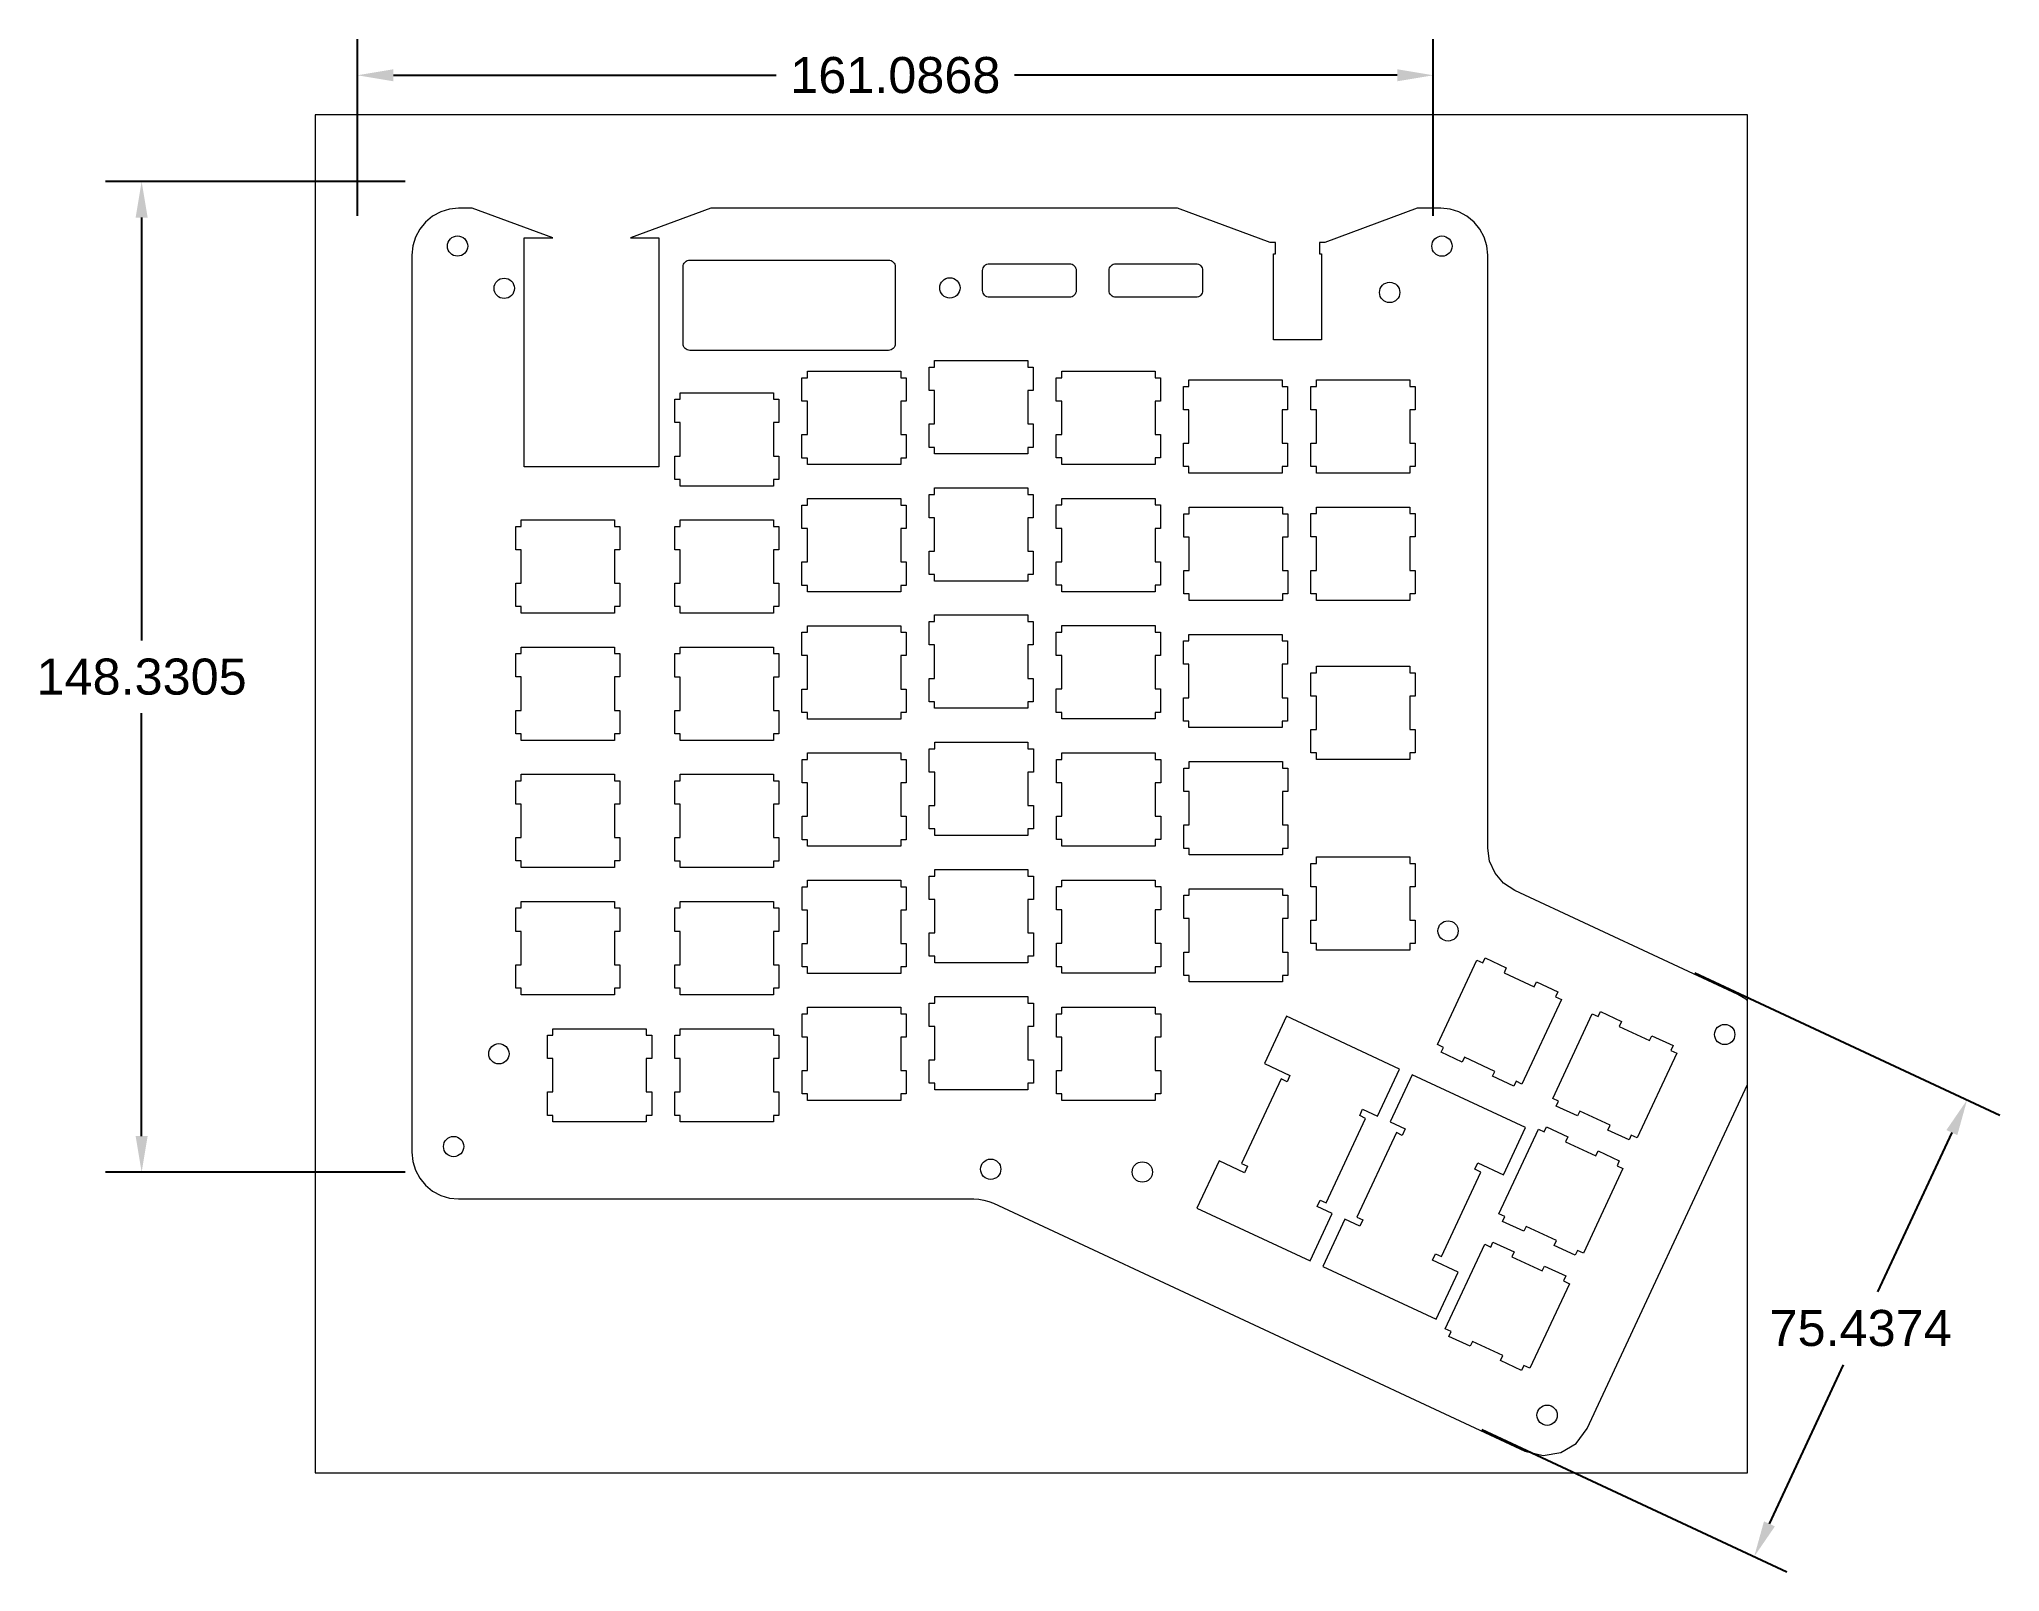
# Paper-space layout 'Présentation3' of a CAD drawing. Header units: inches. Extents: x 0.76 to 10.55, y 0.48 to 8.13.
# The model-space entities are those that its viewports show. They can reach past a viewport. Long polylines and large blocks are cut down to what shows.
import ezdxf

# ---------------------------------------------------------------- set-up
doc = ezdxf.new("R2010")
doc.units = ezdxf.units.IN
doc.header["$MEASUREMENT"] = 0
doc.layers.add('Cutout', color=7, linetype='Continuous', lineweight=0, true_color=0xde3535)
doc.layers.add('Orig switch cut', color=7, linetype='Continuous', lineweight=0, true_color=0xde3535)
doc.styles.get("Standard").update_dxf_attribs({"font": 'arial.ttf'})
doc.dimstyles.get("Standard").update_dxf_attribs({"dimtxt": 0.18, "dimasz": 0.18, "dimexe": 0.18, "dimexo": 0.0625, "dimgap": 0.09, "dimtad": 0, "dimtih": 1, "dimtoh": 1, "dimdec": 4, "dimzin": 0, "dimdsep": 46, "dimtxsty": 'Standard', "dimcen": 0.09, "dimadec": 0, "dimazin": 0, "dimtfac": 1, "dimtdec": 4, "dimtofl": 0, "dimtmove": 0, "dimatfit": 3, "dimfxl": 1, "dimtolj": 1, "dimtzin": 0, "dimarcsym": 0})

# ---------------------------------------------------------------- blocks, each defined once
blk = doc.blocks.new('*D10')
at = {"layer": 'Cutout', "color": 0, "lineweight": -2, "transparency": 16777216}
for p, q in [((2.5896, 7.418), (1.0936, 7.418)), ((1.2736, 7.238), (1.2736, 5.1278)), ((1.2736, 2.6536), (1.2736, 4.7638)), ((2.5896, 2.4736), (1.0936, 2.4736))]:
    blk.add_line(p, q, dxfattribs=at)
at = {"layer": 'Cutout', "color": 0, "transparency": 16777216}
for points in [[(1.3036, 7.238), (1.2436, 7.238), (1.2736, 7.418)], [(1.3036, 2.6536), (1.2436, 2.6536), (1.2736, 2.4736)]]:
    blk.add_solid(points, dxfattribs=at)
at = {"layer": 'Defpoints', "color": 0, "transparency": 16777216}
for p in [(2.6521, 7.418), (1.2736, 2.4736), (2.6521, 2.4736)]:
    blk.add_point(p, dxfattribs=at)
at = {"layer": 'Cutout', "color": 0, "transparency": 16777216, "insert": (1.2736, 4.9458), "char_height": 0.18, "attachment_point": 5}
blk.add_mtext('\\A1;148.3305', dxfattribs=at)
blk = doc.blocks.new('*D11')
at = {"layer": 'Cutout', "color": 0, "lineweight": -2, "transparency": 16777216}
for p, q in [((2.3502, 7.2472), (2.3502, 8.1282)), ((7.7197, 7.2471), (7.7197, 8.1281)), ((2.5302, 7.9482), (4.4397, 7.9481)), ((7.5397, 7.9481), (5.6301, 7.9481))]:
    blk.add_line(p, q, dxfattribs=at)
at = {"layer": 'Cutout', "color": 0, "transparency": 16777216}
for points in [[(2.5302, 7.9782), (2.5302, 7.9182), (2.3502, 7.9482)], [(7.5397, 7.9781), (7.5397, 7.9181), (7.7197, 7.9481)]]:
    blk.add_solid(points, dxfattribs=at)
at = {"layer": 'Defpoints', "color": 0, "transparency": 16777216}
for p in [(7.7197, 7.9481), (2.3502, 7.1847), (7.7197, 7.1846)]:
    blk.add_point(p, dxfattribs=at)
at = {"layer": 'Cutout', "color": 0, "transparency": 16777216, "insert": (5.0349, 7.9481), "char_height": 0.18, "attachment_point": 5}
blk.add_mtext('\\A1;161.0868', dxfattribs=at)
blk = doc.blocks.new('*D12')
at = {"layer": 'Cutout', "color": 0, "lineweight": -2, "transparency": 16777216}
for p, q in [((9.0248, 3.4679), (10.5468, 2.7583)), ((10.3076, 2.6712), (9.9373, 1.8768)), ((9.3972, 0.7184), (9.7676, 1.5128)), ((7.9622, 1.1888), (9.4843, 0.4792))]:
    blk.add_line(p, q, dxfattribs=at)
at = {"layer": 'Cutout', "color": 0, "transparency": 16777216}
for points in [[(10.2804, 2.6839), (10.3348, 2.6585), (10.3837, 2.8343)], [(9.37, 0.7311), (9.4244, 0.7057), (9.3212, 0.5553)]]:
    blk.add_solid(points, dxfattribs=at)
at = {"layer": 'Defpoints', "color": 0, "transparency": 16777216}
for p in [(8.9681, 3.4943), (7.9056, 1.2152), (9.3212, 0.5553)]:
    blk.add_point(p, dxfattribs=at)
at = {"layer": 'Cutout', "color": 0, "transparency": 16777216, "insert": (9.8524, 1.6948), "char_height": 0.18, "attachment_point": 5}
blk.add_mtext('\\A1;75.4374', dxfattribs=at)

msp = doc.modelspace()

# ---------------------------------------------------------------- linework, layer by layer
at = {"layer": 'Orig switch cut', "lineweight": 0}
for points in [[(627.06, 95.45, -0.291482), (623.01, 101.79), (623.01, 190.58, 0.414214), (616.01, 197.58), (612.47, 197.58), (598.6, 192.47), (597.8, 192.47), (597.8, 190.77), (598.1, 190.77), (598.1, 177.87), (590.95, 177.87), (590.95, 190.77), (591.25, 190.77), (591.25, 192.47), (590.45, 192.47), (576.57, 197.58), (506.69, 197.58), (494.65, 193.15), (498.93, 193.15), (498.93, 158.85), (478.75, 158.85), (478.75, 193.15), (483.03, 193.15), (470.99, 197.58), (468.93, 197.58, 0.414214), (461.93, 190.58), (461.93, 56.25, 0.414214), (468.93, 49.25), (546.06, 49.25, -0.109498), (549.02, 48.6), (628.59, 11.5, 0.414191), (637.89, 14.89), (663.85, 70.57, 0.414222), (660.47, 79.87)], [(503.54, 189.82), (533.31, 189.82, -0.414214), (534.31, 188.82), (534.31, 177.3, -0.414214), (533.31, 176.3), (503.54, 176.3, -0.414214), (502.54, 177.3), (502.54, 188.82, -0.414214)], [(548.39, 189.27), (560.39, 189.27, -0.414214), (561.39, 188.27), (561.39, 185.27, -0.414214), (560.39, 184.27), (548.39, 184.27, -0.414214), (547.39, 185.27), (547.39, 188.27, -0.414214)], [(567.33, 189.27), (579.33, 189.27, -0.414214), (580.33, 188.27), (580.33, 185.27, -0.414214), (579.33, 184.27), (567.33, 184.27, -0.414214), (566.33, 185.27), (566.33, 188.27, -0.414214)]]:
    msp.add_lwpolyline(points, format="xyb", close=True, dxfattribs=at)
at = {"layer": 'Orig switch cut'}
for points in [[(554.16, 174.78), (554.16, 173.79), (554.98, 173.79), (554.98, 170.29), (554.16, 170.29), (554.16, 165.29), (554.98, 165.29), (554.98, 161.79), (554.16, 161.79), (554.16, 160.81), (540.19, 160.81), (540.19, 161.79), (539.38, 161.79), (539.38, 165.29), (540.19, 165.29), (540.19, 170.29), (539.38, 170.29), (539.38, 173.79), (540.19, 173.79), (540.19, 174.78)], [(573.2, 173.19), (573.2, 172.21), (574.02, 172.21), (574.02, 168.71), (573.2, 168.71), (573.2, 163.7), (574.02, 163.7), (574.02, 160.2), (573.2, 160.2), (573.2, 159.22), (559.23, 159.22), (559.23, 160.2), (558.42, 160.2), (558.42, 163.7), (559.23, 163.7), (559.23, 168.71), (558.42, 168.71), (558.42, 172.21), (559.23, 172.21), (559.23, 173.19)], [(535.12, 173.18), (535.12, 172.2), (535.94, 172.2), (535.94, 168.7), (535.12, 168.7), (535.12, 163.69), (535.94, 163.69), (535.94, 160.19), (535.12, 160.19), (535.12, 159.21), (521.15, 159.21), (521.15, 160.19), (520.34, 160.19), (520.34, 163.69), (521.15, 163.69), (521.15, 168.7), (520.34, 168.7), (520.34, 172.2), (521.15, 172.2), (521.15, 173.18)], [(592.24, 171.89), (592.24, 170.91), (593.05, 170.91), (593.05, 167.41), (592.24, 167.41), (592.24, 162.4), (593.05, 162.4), (593.05, 158.9), (592.24, 158.9), (592.24, 157.92), (578.27, 157.92), (578.27, 158.9), (577.46, 158.9), (577.46, 162.4), (578.27, 162.4), (578.27, 167.41), (577.46, 167.41), (577.46, 170.91), (578.27, 170.91), (578.27, 171.89)], [(611.33, 171.89), (611.33, 170.91), (612.15, 170.91), (612.15, 167.41), (611.33, 167.41), (611.33, 162.4), (612.15, 162.4), (612.15, 158.9), (611.33, 158.9), (611.33, 157.92), (597.36, 157.92), (597.36, 158.9), (596.55, 158.9), (596.55, 162.4), (597.36, 162.4), (597.36, 167.41), (596.55, 167.41), (596.55, 170.91), (597.36, 170.91), (597.36, 171.89)], [(516.07, 169.97), (516.07, 168.99), (516.89, 168.99), (516.89, 165.49), (516.07, 165.49), (516.07, 160.48), (516.89, 160.48), (516.89, 156.98), (516.07, 156.98), (516.07, 156), (502.1, 156), (502.1, 156.98), (501.29, 156.98), (501.29, 160.48), (502.1, 160.48), (502.1, 165.49), (501.29, 165.49), (501.29, 168.99), (502.1, 168.99), (502.1, 169.97)], [(554.17, 155.73), (554.17, 154.75), (554.98, 154.75), (554.98, 151.25), (554.17, 151.25), (554.17, 146.24), (554.98, 146.24), (554.98, 142.74), (554.17, 142.74), (554.17, 141.76), (540.2, 141.76), (540.2, 142.74), (539.38, 142.74), (539.38, 146.24), (540.2, 146.24), (540.2, 151.25), (539.38, 151.25), (539.38, 154.75), (540.2, 154.75), (540.2, 155.73)], [(535.12, 154.12), (535.12, 153.14), (535.93, 153.14), (535.93, 149.64), (535.12, 149.64), (535.12, 144.63), (535.93, 144.63), (535.93, 141.13), (535.12, 141.13), (535.12, 140.15), (521.15, 140.15), (521.15, 141.13), (520.34, 141.13), (520.34, 144.63), (521.15, 144.63), (521.15, 149.64), (520.34, 149.64), (520.34, 153.14), (521.15, 153.14), (521.15, 154.12)], [(573.21, 154.14), (573.21, 153.16), (574.02, 153.16), (574.02, 149.66), (573.21, 149.66), (573.21, 144.65), (574.02, 144.65), (574.02, 141.15), (573.21, 141.15), (573.21, 140.17), (559.24, 140.17), (559.24, 141.15), (558.42, 141.15), (558.42, 144.65), (559.24, 144.65), (559.24, 149.66), (558.42, 149.66), (558.42, 153.16), (559.24, 153.16), (559.24, 154.14)], [(592.28, 152.84), (592.28, 151.86), (593.1, 151.86), (593.1, 148.36), (592.28, 148.36), (592.28, 143.35), (593.1, 143.35), (593.1, 139.85), (592.28, 139.85), (592.28, 138.87), (578.31, 138.87), (578.31, 139.85), (577.5, 139.85), (577.5, 143.35), (578.31, 143.35), (578.31, 148.36), (577.5, 148.36), (577.5, 151.86), (578.31, 151.86), (578.31, 152.84)], [(611.33, 152.85), (611.33, 151.87), (612.15, 151.87), (612.15, 148.37), (611.33, 148.37), (611.33, 143.36), (612.15, 143.36), (612.15, 139.86), (611.33, 139.86), (611.33, 138.88), (597.36, 138.88), (597.36, 139.86), (596.55, 139.86), (596.55, 143.36), (597.36, 143.36), (597.36, 148.37), (596.55, 148.37), (596.55, 151.87), (597.36, 151.87), (597.36, 152.85)], [(492.26, 150.93), (492.26, 149.95), (493.08, 149.95), (493.08, 146.45), (492.26, 146.45), (492.26, 141.44), (493.08, 141.44), (493.08, 137.94), (492.26, 137.94), (492.26, 136.96), (478.29, 136.96), (478.29, 137.94), (477.48, 137.94), (477.48, 141.44), (478.29, 141.44), (478.29, 146.45), (477.48, 146.45), (477.48, 149.95), (478.29, 149.95), (478.29, 150.93)], [(516.07, 150.93), (516.07, 149.95), (516.88, 149.95), (516.88, 146.45), (516.07, 146.45), (516.07, 141.44), (516.88, 141.44), (516.88, 137.94), (516.07, 137.94), (516.07, 136.96), (502.1, 136.96), (502.1, 137.94), (501.29, 137.94), (501.29, 141.44), (502.1, 141.44), (502.1, 146.45), (501.29, 146.45), (501.29, 149.95), (502.1, 149.95), (502.1, 150.93)], [(535.12, 135.08), (535.12, 134.1), (535.93, 134.1), (535.93, 130.6), (535.12, 130.6), (535.12, 125.59), (535.93, 125.59), (535.93, 122.09), (535.12, 122.09), (535.12, 121.11), (521.15, 121.11), (521.15, 122.09), (520.33, 122.09), (520.33, 125.59), (521.15, 125.59), (521.15, 130.6), (520.33, 130.6), (520.33, 134.1), (521.15, 134.1), (521.15, 135.08)], [(554.16, 136.69), (554.16, 135.7), (554.97, 135.7), (554.97, 132.2), (554.16, 132.2), (554.16, 127.2), (554.97, 127.2), (554.97, 123.7), (554.16, 123.7), (554.16, 122.72), (540.19, 122.72), (540.19, 123.7), (539.38, 123.7), (539.38, 127.2), (540.19, 127.2), (540.19, 132.2), (539.38, 132.2), (539.38, 135.7), (540.19, 135.7), (540.19, 136.69)], [(573.21, 135.1), (573.21, 134.12), (574.02, 134.12), (574.02, 130.62), (573.21, 130.62), (573.21, 125.61), (574.02, 125.61), (574.02, 122.11), (573.21, 122.11), (573.21, 121.13), (559.24, 121.13), (559.24, 122.11), (558.42, 122.11), (558.42, 125.61), (559.24, 125.61), (559.24, 130.62), (558.42, 130.62), (558.42, 134.12), (559.24, 134.12), (559.24, 135.1)], [(592.24, 133.79), (592.24, 132.81), (593.05, 132.81), (593.05, 129.31), (592.24, 129.31), (592.24, 124.3), (593.05, 124.3), (593.05, 120.8), (592.24, 120.8), (592.24, 119.82), (578.27, 119.82), (578.27, 120.8), (577.46, 120.8), (577.46, 124.3), (578.27, 124.3), (578.27, 129.31), (577.46, 129.31), (577.46, 132.81), (578.27, 132.81), (578.27, 133.79)], [(492.27, 131.89), (492.27, 130.91), (493.08, 130.91), (493.08, 127.41), (492.27, 127.41), (492.27, 122.4), (493.08, 122.4), (493.08, 118.9), (492.27, 118.9), (492.27, 117.92), (478.3, 117.92), (478.3, 118.9), (477.48, 118.9), (477.48, 122.4), (478.3, 122.4), (478.3, 127.41), (477.48, 127.41), (477.48, 130.91), (478.3, 130.91), (478.3, 131.89)], [(516.07, 131.88), (516.07, 130.9), (516.88, 130.9), (516.88, 127.4), (516.07, 127.4), (516.07, 122.39), (516.88, 122.39), (516.88, 118.89), (516.07, 118.89), (516.07, 117.91), (502.1, 117.91), (502.1, 118.89), (501.29, 118.89), (501.29, 122.39), (502.1, 122.39), (502.1, 127.4), (501.29, 127.4), (501.29, 130.9), (502.1, 130.9), (502.1, 131.88)], [(611.33, 129.03), (611.33, 128.05), (612.15, 128.05), (612.15, 124.55), (611.33, 124.55), (611.33, 119.54), (612.15, 119.54), (612.15, 116.04), (611.33, 116.04), (611.33, 115.06), (597.36, 115.06), (597.36, 116.04), (596.55, 116.04), (596.55, 119.54), (597.36, 119.54), (597.36, 124.55), (596.55, 124.55), (596.55, 128.05), (597.36, 128.05), (597.36, 129.03)], [(554.18, 117.64), (554.18, 116.66), (555, 116.66), (555, 113.16), (554.18, 113.16), (554.18, 108.15), (555, 108.15), (555, 104.65), (554.18, 104.65), (554.18, 103.67), (540.21, 103.67), (540.21, 104.65), (539.4, 104.65), (539.4, 108.15), (540.21, 108.15), (540.21, 113.16), (539.4, 113.16), (539.4, 116.66), (540.21, 116.66), (540.21, 117.64)], [(535.13, 116.03), (535.13, 115.05), (535.95, 115.05), (535.95, 111.55), (535.13, 111.55), (535.13, 106.55), (535.95, 106.55), (535.95, 103.05), (535.13, 103.05), (535.13, 102.06), (521.16, 102.06), (521.16, 103.05), (520.35, 103.05), (520.35, 106.55), (521.16, 106.55), (521.16, 111.55), (520.35, 111.55), (520.35, 115.05), (521.16, 115.05), (521.16, 116.03)], [(573.23, 116.05), (573.23, 115.07), (574.05, 115.07), (574.05, 111.57), (573.23, 111.57), (573.23, 106.57), (574.05, 106.57), (574.05, 103.07), (573.23, 103.07), (573.23, 102.08), (559.26, 102.08), (559.26, 103.07), (558.45, 103.07), (558.45, 106.57), (559.26, 106.57), (559.26, 111.57), (558.45, 111.57), (558.45, 115.07), (559.26, 115.07), (559.26, 116.05)], [(592.28, 114.74), (592.28, 113.76), (593.1, 113.76), (593.1, 110.26), (592.28, 110.26), (592.28, 105.25), (593.1, 105.25), (593.1, 101.75), (592.28, 101.75), (592.28, 100.77), (578.31, 100.77), (578.31, 101.75), (577.5, 101.75), (577.5, 105.25), (578.31, 105.25), (578.31, 110.26), (577.5, 110.26), (577.5, 113.76), (578.31, 113.76), (578.31, 114.74)], [(492.28, 112.85), (492.28, 111.87), (493.09, 111.87), (493.09, 108.37), (492.28, 108.37), (492.28, 103.36), (493.09, 103.36), (493.09, 99.86), (492.28, 99.86), (492.28, 98.88), (478.31, 98.88), (478.31, 99.86), (477.49, 99.86), (477.49, 103.36), (478.31, 103.36), (478.31, 108.37), (477.49, 108.37), (477.49, 111.87), (478.31, 111.87), (478.31, 112.85)], [(516.07, 112.84), (516.07, 111.86), (516.89, 111.86), (516.89, 108.36), (516.07, 108.36), (516.07, 103.35), (516.89, 103.35), (516.89, 99.85), (516.07, 99.85), (516.07, 98.87), (502.1, 98.87), (502.1, 99.85), (501.29, 99.85), (501.29, 103.35), (502.1, 103.35), (502.1, 108.36), (501.29, 108.36), (501.29, 111.86), (502.1, 111.86), (502.1, 112.84)], [(611.33, 100.47), (611.33, 99.49), (612.15, 99.49), (612.15, 95.99), (611.33, 95.99), (611.33, 90.99), (612.15, 90.99), (612.15, 87.49), (611.33, 87.49), (611.33, 86.5), (597.36, 86.5), (597.36, 87.49), (596.55, 87.49), (596.55, 90.99), (597.36, 90.99), (597.36, 95.99), (596.55, 95.99), (596.55, 99.49), (597.36, 99.49), (597.36, 100.47)], [(535.13, 96.98), (535.13, 96), (535.95, 96), (535.95, 92.5), (535.13, 92.5), (535.13, 87.5), (535.95, 87.5), (535.95, 84), (535.13, 84), (535.13, 83.01), (521.16, 83.01), (521.16, 84), (520.35, 84), (520.35, 87.5), (521.16, 87.5), (521.16, 92.5), (520.35, 92.5), (520.35, 96), (521.16, 96), (521.16, 96.98)], [(554.18, 98.59), (554.18, 97.61), (555, 97.61), (555, 94.11), (554.18, 94.11), (554.18, 89.11), (555, 89.11), (555, 85.61), (554.18, 85.61), (554.18, 84.62), (540.21, 84.62), (540.21, 85.61), (539.4, 85.61), (539.4, 89.11), (540.21, 89.11), (540.21, 94.11), (539.4, 94.11), (539.4, 97.61), (540.21, 97.61), (540.21, 98.59)], [(573.23, 97.01), (573.23, 96.03), (574.05, 96.03), (574.05, 92.53), (573.23, 92.53), (573.23, 87.53), (574.05, 87.53), (574.05, 84.03), (573.23, 84.03), (573.23, 83.04), (559.26, 83.04), (559.26, 84.03), (558.45, 84.03), (558.45, 87.53), (559.26, 87.53), (559.26, 92.53), (558.45, 92.53), (558.45, 96.03), (559.26, 96.03), (559.26, 97.01)], [(592.28, 95.71), (592.28, 94.73), (593.1, 94.73), (593.1, 91.23), (592.28, 91.23), (592.28, 86.23), (593.1, 86.23), (593.1, 82.73), (592.28, 82.73), (592.28, 81.74), (578.31, 81.74), (578.31, 82.73), (577.5, 82.73), (577.5, 86.23), (578.31, 86.23), (578.31, 91.23), (577.5, 91.23), (577.5, 94.73), (578.31, 94.73), (578.31, 95.71)], [(492.27, 93.8), (492.27, 92.82), (493.09, 92.82), (493.09, 89.32), (492.27, 89.32), (492.27, 84.32), (493.09, 84.32), (493.09, 80.82), (492.27, 80.82), (492.27, 79.83), (478.3, 79.83), (478.3, 80.82), (477.49, 80.82), (477.49, 84.32), (478.3, 84.32), (478.3, 89.32), (477.49, 89.32), (477.49, 92.82), (478.3, 92.82), (478.3, 93.8)], [(516.08, 93.8), (516.08, 92.82), (516.9, 92.82), (516.9, 89.32), (516.08, 89.32), (516.08, 84.32), (516.9, 84.32), (516.9, 80.82), (516.08, 80.82), (516.08, 79.83), (502.11, 79.83), (502.11, 80.82), (501.3, 80.82), (501.3, 84.32), (502.11, 84.32), (502.11, 89.32), (501.3, 89.32), (501.3, 92.82), (502.11, 92.82), (502.11, 93.8)], [(621.38, 85.03), (622.27, 84.61), (622.62, 85.35), (625.79, 83.87), (625.45, 83.13), (629.98, 81.02), (630.33, 81.75), (633.5, 80.27), (633.16, 79.54), (634.05, 79.12), (628.14, 66.46), (627.25, 66.88), (626.91, 66.14), (623.74, 67.62), (624.08, 68.35), (619.54, 70.47), (619.2, 69.73), (616.02, 71.21), (616.37, 71.95), (615.48, 72.37)], [(554.18, 79.55), (554.18, 78.57), (555, 78.57), (555, 75.07), (554.18, 75.07), (554.18, 70.07), (555, 70.07), (555, 66.57), (554.18, 66.57), (554.18, 65.58), (540.21, 65.58), (540.21, 66.57), (539.4, 66.57), (539.4, 70.07), (540.21, 70.07), (540.21, 75.07), (539.4, 75.07), (539.4, 78.57), (540.21, 78.57), (540.21, 79.55)], [(535.13, 77.95), (535.13, 76.97), (535.95, 76.97), (535.95, 73.47), (535.13, 73.47), (535.13, 68.47), (535.95, 68.47), (535.95, 64.97), (535.13, 64.97), (535.13, 63.98), (521.16, 63.98), (521.16, 64.97), (520.35, 64.97), (520.35, 68.47), (521.16, 68.47), (521.16, 73.47), (520.35, 73.47), (520.35, 76.97), (521.16, 76.97), (521.16, 77.95)], [(573.23, 77.97), (573.23, 76.99), (574.05, 76.99), (574.05, 73.49), (573.23, 73.49), (573.23, 68.49), (574.05, 68.49), (574.05, 64.99), (573.23, 64.99), (573.23, 64), (559.26, 64), (559.26, 64.99), (558.45, 64.99), (558.45, 68.49), (559.26, 68.49), (559.26, 73.49), (558.45, 73.49), (558.45, 76.99), (559.26, 76.99), (559.26, 77.97)], [(638.64, 76.98), (639.53, 76.56), (639.88, 77.3), (643.05, 75.82), (642.71, 75.08), (647.24, 72.97), (647.59, 73.7), (650.76, 72.22), (650.42, 71.49), (651.31, 71.07), (645.4, 58.41), (644.51, 58.83), (644.17, 58.09), (641, 59.57), (641.34, 60.3), (636.8, 62.42), (636.46, 61.68), (633.28, 63.16), (633.63, 63.9), (632.74, 64.32)], [(497.03, 74.75), (497.03, 73.77), (497.85, 73.77), (497.85, 70.27), (497.03, 70.27), (497.03, 65.27), (497.85, 65.27), (497.85, 61.77), (497.03, 61.77), (497.03, 60.78), (483.06, 60.78), (483.06, 61.77), (482.25, 61.77), (482.25, 65.27), (483.06, 65.27), (483.06, 70.27), (482.25, 70.27), (482.25, 73.77), (483.06, 73.77), (483.06, 74.75)], [(516.08, 74.75), (516.08, 73.77), (516.9, 73.77), (516.9, 70.27), (516.08, 70.27), (516.08, 65.27), (516.9, 65.27), (516.9, 61.77), (516.08, 61.77), (516.08, 60.78), (502.11, 60.78), (502.11, 61.77), (501.3, 61.77), (501.3, 65.27), (502.11, 65.27), (502.11, 70.27), (501.3, 70.27), (501.3, 73.77), (502.11, 73.77), (502.11, 74.75)], [(630.59, 59.71), (631.48, 59.29), (631.82, 60.03), (635, 58.55), (634.65, 57.82), (639.19, 55.7), (639.54, 56.44), (642.71, 54.96), (642.37, 54.22), (643.25, 53.81), (637.35, 41.14), (636.46, 41.56), (636.12, 40.82), (632.95, 42.3), (633.29, 43.04), (628.75, 45.15), (628.41, 44.42), (625.23, 45.9), (625.58, 46.64), (624.69, 47.05)], [(622.57, 42.48), (623.46, 42.06), (623.8, 42.8), (626.97, 41.32), (626.63, 40.59), (631.17, 38.47), (631.51, 39.21), (634.68, 37.73), (634.34, 36.99), (635.23, 36.57), (629.32, 23.91), (628.43, 24.33), (628.09, 23.59), (624.92, 25.07), (625.26, 25.81), (620.72, 27.92), (620.38, 27.19), (617.21, 28.67), (617.55, 29.4), (616.66, 29.82)]]:
    msp.add_lwpolyline(points, close=True, dxfattribs=at)
at = {"layer": 'Orig switch cut', "lineweight": 0}
for points in [[(592.87, 76.61), (589.57, 69.54), (593.4, 67.75), (592.96, 66.8), (592.07, 67.22), (586.17, 54.55), (587.05, 54.14), (586.6, 53.18), (582.78, 54.96), (579.48, 47.9), (596.43, 39.99), (599.73, 47.06), (597.49, 48.11), (597.94, 49.07), (598.82, 48.65), (604.72, 61.32), (603.84, 61.73), (604.28, 62.68), (606.52, 61.63), (609.82, 68.7), (592.87, 76.61)], [(601.63, 46.21), (598.33, 39.14), (615.28, 31.24), (618.57, 38.31), (614.76, 40.09), (615.2, 41.05), (616.09, 40.63), (621.99, 53.29), (621.1, 53.7), (621.55, 54.66), (625.37, 52.88), (628.66, 59.95), (611.72, 67.85), (608.42, 60.78), (610.67, 59.74), (610.22, 58.78), (609.33, 59.19), (603.43, 46.53), (604.32, 46.12), (603.87, 45.17), (601.63, 46.21)]]:
    msp.add_lwpolyline(points, dxfattribs=at)
for centre in [(468.78, 191.93), (616.16, 191.92), (475.77, 185.6), (542.49, 185.66), (608.33, 184.99), (617.07, 89.38), (658.49, 73.88), (474.96, 70.99), (468.19, 57.1), (548.6, 53.7), (571.3, 53.29), (631.9, 16.87)]:
    msp.add_circle(centre, 1.52, dxfattribs=at)

psp = doc.layouts.new('Présentation3')

# ---------------------------------------------------------------- dimensions: what is measured, and where the dimension line sits
at = {"layer": 'Cutout'}
for p1, p2, distance, picture, middle in [((2.3501513, 7.1846552), (7.7197113, 7.1846067), 0.7635121, '*D11', (5.0349382, 7.948143)), ((2.6520792, 7.4179885), (2.6520854, 2.4736395), -1.378444, '*D10', (1.2736383, 4.9458123)), ((8.9681151, 3.4942705), (7.9055905, 1.2152017), 1.5618446, '*D12', (9.8524177, 1.6947857))]:
    dim = psp.add_aligned_dim(p1=p1, p2=p2, distance=distance, dimstyle='Standard', override={"dimlfac": -30}, dxfattribs=at)
    dim.commit()
    dim.dimension.update_dxf_attribs({"geometry": picture, "text_midpoint": middle})

# ---------------------------------------------------------------- viewports
psp.add_viewport(center=(5.7140218, 4.3616834), size=(7.1475342, 6.77674239), view_center_point=(554.6909377, 109.9058996), view_height=203.302271686, dxfattribs=at)

doc.saveas('drawing.dxf')
